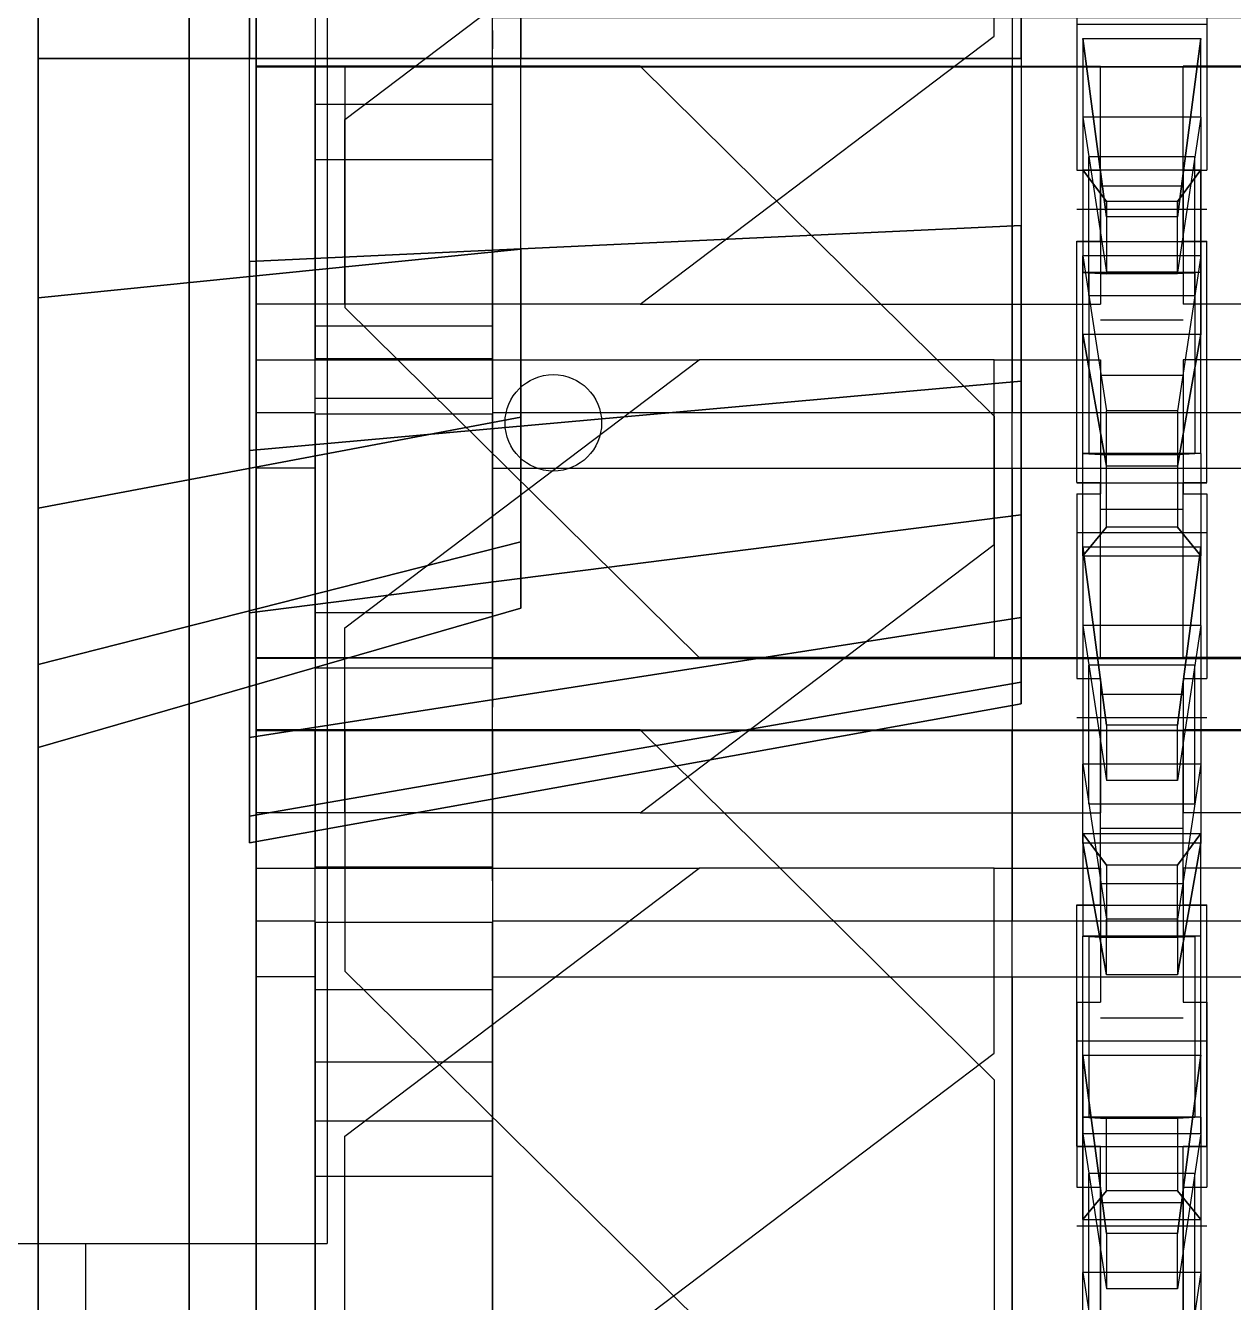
# Model space of a CAD drawing. Extents: x -54 to 215, y -235 to 116.
# Drawn here: x 161.3 to 171.31, y 1.34 to 11.93 of the extents above; entities that cross this region are included whole.
import ezdxf

# ---------------------------------------------------------------- set-up
doc = ezdxf.new("R2010")
doc.units = 0
doc.layers.get('0').update_dxf_attribs({"linetype": 'CONTINUOUS'})
doc.layers.add('A', color=7, linetype='CONTINUOUS')

# ---------------------------------------------------------------- blocks, each defined once
blk = doc.blocks.new('M-1-01')
at = {"color": 0}
blk.add_circle((3.74, -5.34, 11.5), 0.4, dxfattribs=at)
at = {"layer": 'A', "color": 0}
for p, q in [((1.867, 13.86, 11.5), (1.867, -12.14, 11.5)), ((-22.133, -12.14, 11.5), (1.867, -12.14, 11.5)), ((-0.133, -27.14, 11.5), (-0.133, -12.14, 11.5))]:
    blk.add_line(p, q, dxfattribs=at)
at = {"layer": 'A', "color": 0, "invisible_edges": 15}
for points in [[(-61.633, 13.86, 11.9), (-61.633, -12.14, 11.9), (1.867, -12.14, 11.9), (1.867, 13.86, 11.9)], [(1.867, 13.86, 11.5), (19.367, 13.86, 11.5), (19.367, -27.14, 11.5), (1.867, -27.14, 11.5)], [(-10.133, -12.64, 11.5), (-10.133, -12.14, 11.5), (-0.633, -12.14, 11.5), (-0.633, -12.64, 11.5)], [(-0.133, -12.14, 11.5), (-0.133, -26.64, 11.5), (-0.633, -26.64, 11.5), (-0.633, -12.14, 11.5)], [(-0.133, -27.14, 11.5), (-0.133, -12.14, 11.5), (1.867, -12.14, 11.5), (1.867, -27.14, 11.5)]]:
    blk.add_3dface(points, dxfattribs=at)
blk = doc.blocks.new('M-1-06')
at = {"color": 0}
for p, q in [((-7.98, 7.464), (-4.23, 7.464)), ((-7.48, 7.464, 1.4), (-7.98, 7.464, 1.4)), ((-7.98, 2.564, 1.4), (-7.98, 7.464, 1.4)), ((-7.98, 7.464, 1.4), (-7.98, 7.464)), ((-7.98, 2.564), (-7.98, 7.464)), ((-7.48, 7.464, 0.7), (-7.48, 2.564, 0.7)), ((-5.98, 7.464, 0.7), (-7.48, 7.464, 0.7)), ((-7.23, 4.564), (-4.23, 7.464)), ((-5.98, 2.564, 0.7), (-5.98, 7.464, 0.7)), ((-5.98, 7.464, 1.4), (5.02, 7.464, 1.4)), ((-1.73, 7.464), (-4.23, 7.464)), ((-1.73, 5.464), (-1.73, 7.464)), ((-1.73, 7.464), (-0.83, 7.464)), ((-1.58, 7.464, 1.4), (-1.58, 2.564, 1.4)), ((-0.83, 7.464), (-0.83, 6.014)), ((-0.83, 7.464, 0.2), (-0.13, 7.464, 0.2)), ((-0.13, 7.464), (-0.13, 6.014)), ((0.77, 7.464), (-0.13, 7.464)), ((-0.98, 6.614, 1.4), (-0.78, 6.364, 3.4)), ((-0.98, 6.614, 1.4), (0.02, 6.614, 1.4)), ((-0.98, 6.614, 1.4), (-0.98, 5.764, 1.4)), ((0.02, 6.614, 1.4), (-0.18, 6.364, 3.4)), ((0.02, 5.764, 1.4), (0.02, 6.614, 1.4)), ((-0.78, 6.364, 3.4), (-0.78, 5.764, 3.4)), ((-0.18, 6.364, 3.4), (-0.78, 6.364, 3.4)), ((-0.18, 5.764, 3.4), (-0.18, 6.364, 3.4)), ((-1.03, 6.014), (-1.03, 4.014)), ((-1.03, 6.014, 0.5), (0.07, 6.014, 0.5)), ((-1.03, 6.014), (-0.83, 6.014)), ((-0.83, 6.014, 0.2), (-0.13, 6.014, 0.2)), ((-0.13, 6.014), (0.07, 6.014)), ((0.07, 6.014), (0.07, 4.014)), ((-0.98, 5.764, 1.4), (-0.78, 5.764, 3.4)), ((0.02, 5.764, 1.4), (-0.98, 5.764, 1.4)), ((-0.98, 5.764, 1.4), (-0.98, 4.264, 1.4)), ((-0.929, 4.264, 1.913), (-0.929, 5.764, 1.913)), ((-0.031, 5.764, 1.913), (-0.929, 5.764, 1.913)), ((-0.18, 5.764, 3.4), (-0.78, 5.764, 3.4)), ((0.02, 5.764, 1.4), (-0.18, 5.764, 3.4)), ((-0.031, 4.264, 1.913), (-0.031, 5.764, 1.913)), ((0.02, 5.764, 1.4), (0.02, 4.264, 1.4)), ((-4.73, 2.564), (-1.73, 5.464)), ((-5.98, 5.314, 0.7), (-7.48, 5.314, 0.7)), ((-7.48, 5.314, 1.2), (-7.48, 4.714, 1.2)), ((-5.98, 5.314, 1.2), (-5.98, 4.714, 1.2)), ((-5.98, 4.714, 0.7), (-7.48, 4.714, 0.7)), ((-7.23, 2.564), (-7.23, 4.564)), ((-0.98, 3.414, 1.4), (-0.98, 4.264, 1.4)), ((0.02, 4.264, 1.4), (-0.98, 4.264, 1.4)), ((-0.98, 4.264, 1.4), (-0.78, 4.264, 3.4)), ((-0.929, 4.264, 1.913), (-0.031, 4.264, 1.913)), ((-0.18, 4.264, 3.4), (-0.78, 4.264, 3.4)), ((-0.78, 3.664, 3.4), (-0.78, 4.264, 3.4)), ((-0.18, 4.264, 3.4), (-0.18, 3.664, 3.4)), ((0.02, 4.264, 1.4), (-0.18, 4.264, 3.4)), ((0.02, 4.264, 1.4), (0.02, 3.414, 1.4)), ((-1.03, 4.014), (-0.83, 4.014)), ((-1.03, 4.014, 0.5), (0.07, 4.014, 0.5)), ((-0.83, 4.014), (-0.83, 2.564)), ((-0.83, 4.014, 0.2), (-0.13, 4.014, 0.2)), ((-0.13, 4.014), (-0.13, 2.564)), ((-0.13, 4.014), (0.07, 4.014)), ((-0.98, 3.414, 1.4), (-0.78, 3.664, 3.4)), ((-0.18, 3.664, 3.4), (-0.78, 3.664, 3.4)), ((0.02, 3.414, 1.4), (-0.18, 3.664, 3.4)), ((-0.98, 3.414, 1.4), (0.02, 3.414, 1.4)), ((-7.23, 2.564), (-7.98, 2.564)), ((-7.48, 2.564, 1.4), (-7.98, 2.564, 1.4)), ((-7.98, 2.564), (-7.98, 2.564, 1.4)), ((-7.48, 2.564, 0.7), (-5.98, 2.564, 0.7)), ((-4.73, 2.564), (-7.23, 2.564)), ((5.02, 2.564, 1.4), (-5.98, 2.564, 1.4)), ((-4.73, 2.564), (-0.83, 2.564)), ((-0.83, 2.564, 0.2), (-0.13, 2.564, 0.2)), ((3.77, 2.564), (-0.13, 2.564))]:
    blk.add_line(p, q, dxfattribs=at)
at = {"color": 0, "extrusion": (-1, 1.22406e-16, -1.83664e-16)}
for centre in [(-6.764, 0.7, 7.98), (-3.264, 0.7, 7.98)]:
    blk.add_circle(centre, 0.65, dxfattribs=at)
at = {"color": 0, "extrusion": (-1, -1.22406e-16, -1.83664e-16)}
blk.add_arc((-7.464, 0.7, 7.98), 0.3, 90, 270, dxfattribs=at)
at = {"color": 0, "extrusion": (-1, 1.22406e-16, -1.83664e-16)}
for centre, radius, start, end in [((-6.764, 0.7, 5.98), 0.65, 0, 180), ((-3.264, 0.7, 5.98), 0.65, 0, 180), ((-2.564, 0.7, 7.98), 0.3, 270, 90)]:
    blk.add_arc(centre, radius, start, end, dxfattribs=at)
at = {"color": 0}
for points, invisible_edges in [([(-1.03, 7.464), (-7.98, 7.464), (-7.98, 2.564), (-1.03, 2.564)], 15), ([(-7.98, 7.464, 0.7), (-7.98, 7.464), (-0.83, 7.464), (-0.83, 7.464, 0.7)], 15), ([(-7.98, 2.564), (-7.98, 2.564, 1.4), (-7.98, 7.464, 1.4), (-7.98, 7.464)], 13), ([(-7.98, 7.464, 0.7), (-7.98, 7.464, 1.4), (-7.48, 7.464, 1.4), (-7.48, 7.464, 0.7)], 15), ([(-7.48, 7.464, 1.4), (-7.48, 2.564, 1.4), (-7.98, 2.564, 1.4), (-7.98, 7.464, 1.4)], 15), ([(-0.83, 7.464, 0.7), (-0.83, 7.464), (-7.98, 7.464), (-7.98, 7.464, 0.7)], 15), ([(-7.48, 2.564, 0.7), (-5.98, 2.564, 0.7), (-5.98, 7.464, 0.7), (-7.48, 7.464, 0.7)], 15), ([(-7.23, 2.564, -0.6), (-4.73, 2.564, -0.6), (-4.23, 7.464, -0.6), (-7.23, 4.564, -0.6)], 15), ([(5.02, 7.464, 0.7), (5.02, 7.464, 1.4), (-5.98, 7.464, 1.4), (-5.98, 7.464, 0.7)], 15), ([(5.02, 7.464, 1.4), (5.02, 2.564, 1.4), (-5.98, 2.564, 1.4), (-5.98, 7.464, 1.4)], 15), ([(-1.73, 7.464, -0.6), (-4.23, 7.464, -0.6), (-4.73, 2.564, -0.6), (-1.73, 5.464, -0.6)], 15), ([(-0.83, 7.464), (-0.83, 6.014), (-1.03, 6.014), (-1.03, 7.464)], 15), ([(-0.83, 7.464, 0.7), (-0.83, 7.464, 0.2), (-0.13, 7.464, 0.2), (-0.13, 7.464, 0.7)], 15), ([(-0.83, 7.464, 0.2), (-0.83, 6.014, 0.2), (-0.13, 6.014, 0.2), (-0.13, 7.464, 0.2)], 15), ([(-0.13, 7.464), (-0.13, 6.014), (0.07, 6.014), (0.07, 7.464)], 15), ([(7.02, 7.464, 0.7), (7.02, 7.464), (-0.13, 7.464), (-0.13, 7.464, 0.7)], 15), ([(-0.13, 7.464, 0.7), (-0.13, 7.464), (7.02, 7.464), (7.02, 7.464, 0.7)], 15), ([(0.07, 7.464), (7.02, 7.464), (7.02, 2.564), (0.07, 2.564)], 15), ([(0.02, 6.614, 1.4), (-0.18, 6.364, 3.4), (-0.78, 6.364, 3.4), (-0.98, 6.614, 1.4)], 15), ([(-0.78, 6.364, 3.4), (-0.98, 6.614, 1.4), (-0.98, 5.764, 1.4), (-0.78, 5.764, 3.4)], 14), ([(-0.18, 6.364, 3.4), (0.02, 6.614, 1.4), (0.02, 5.764, 1.4), (-0.18, 5.764, 3.4)], 14), ([(-0.18, 5.764, 3.4), (-0.78, 5.764, 3.4), (-0.78, 6.364, 3.4), (-0.18, 6.364, 3.4)], 15), ([(0.07, 6.014, 0.5), (0.07, 4.014, 0.5), (-1.03, 4.014, 0.5), (-1.03, 6.014, 0.5)], 15), ([(-1.03, 6.014, 0.5), (-1.03, 6.014), (-0.83, 6.014), (-0.83, 6.014, 0.5)], 15), ([(-0.83, 6.014, 0.2), (-0.13, 6.014, 0.2), (-0.13, 6.014, 0.5), (-0.83, 6.014, 0.5)], 15), ([(0.07, 6.014, 0.5), (0.07, 6.014), (-0.13, 6.014), (-0.13, 6.014, 0.5)], 15), ([(-0.78, 5.764, 3.4), (-0.98, 5.764, 1.4), (0.02, 5.764, 1.4), (-0.18, 5.764, 3.4)], 15), ([(-0.929, 5.764, 1.913), (-0.929, 4.264, 1.913), (-0.98, 4.264, 1.4), (-0.98, 5.764, 1.4)], 15), ([(-0.929, 5.764, 1.913), (-0.031, 5.764, 1.913), (-0.031, 4.264, 1.913), (-0.929, 4.264, 1.913)], 15), ([(-0.031, 5.764, 1.913), (-0.031, 4.264, 1.913), (0.02, 4.264, 1.4), (0.02, 5.764, 1.4)], 15), ([(-5.98, 5.314, 1.2), (-5.98, 4.714, 1.2), (-7.48, 4.714, 1.2), (-7.48, 5.314, 1.2)], 15), ([(-0.78, 3.664, 3.4), (-0.98, 3.414, 1.4), (-0.98, 4.264, 1.4), (-0.78, 4.264, 3.4)], 14), ([(-0.78, 4.264, 3.4), (-0.98, 4.264, 1.4), (0.02, 4.264, 1.4), (-0.18, 4.264, 3.4)], 15), ([(-0.18, 4.264, 3.4), (-0.78, 4.264, 3.4), (-0.78, 3.664, 3.4), (-0.18, 3.664, 3.4)], 15), ([(-0.18, 3.664, 3.4), (0.02, 3.414, 1.4), (0.02, 4.264, 1.4), (-0.18, 4.264, 3.4)], 14), ([(-1.03, 4.014, 0.5), (-1.03, 4.014), (-0.83, 4.014), (-0.83, 4.014, 0.5)], 15), ([(-0.83, 2.564), (-0.83, 4.014), (-1.03, 4.014), (-1.03, 2.564)], 15), ([(-0.83, 4.014, 0.2), (-0.13, 4.014, 0.2), (-0.13, 4.014, 0.5), (-0.83, 4.014, 0.5)], 15), ([(-0.83, 2.564, 0.2), (-0.83, 4.014, 0.2), (-0.13, 4.014, 0.2), (-0.13, 2.564, 0.2)], 15), ([(0.07, 4.014, 0.5), (0.07, 4.014), (-0.13, 4.014), (-0.13, 4.014, 0.5)], 15), ([(-0.13, 2.564), (-0.13, 4.014), (0.07, 4.014), (0.07, 2.564)], 15), ([(0.02, 3.414, 1.4), (-0.18, 3.664, 3.4), (-0.78, 3.664, 3.4), (-0.98, 3.414, 1.4)], 15), ([(-7.98, 2.564, 0.7), (-7.98, 2.564), (-0.83, 2.564), (-0.83, 2.564, 0.7)], 15), ([(-7.98, 2.564, 0.7), (-7.98, 2.564, 1.4), (-7.48, 2.564, 1.4), (-7.48, 2.564, 0.7)], 15), ([(-0.83, 2.564, 0.7), (-0.83, 2.564), (-7.98, 2.564), (-7.98, 2.564, 0.7)], 15), ([(5.02, 2.564, 0.7), (5.02, 2.564, 1.4), (-5.98, 2.564, 1.4), (-5.98, 2.564, 0.7)], 15), ([(-0.83, 2.564, 0.7), (-0.83, 2.564, 0.2), (-0.13, 2.564, 0.2), (-0.13, 2.564, 0.7)], 15), ([(-0.13, 2.564, 0.7), (-0.13, 2.564), (7.02, 2.564), (7.02, 2.564, 0.7)], 15)]:
    blk.add_3dface(points, dxfattribs=dict(at, invisible_edges=invisible_edges))
mesh = blk.add_polymesh((2, 7), dxfattribs=at)
for k, corner in enumerate([(-7.98, 7.464), (-7.98, 7.464), (-7.98, 7.464), (-7.98, 7.464), (-7.98, 7.464), (-7.98, 7.464), (-7.98, 7.464), (-7.98, 7.464), (-7.98, 7.614), (-7.98, 7.724), (-7.98, 7.764), (-7.98, 7.724), (-7.98, 7.614), (-7.98, 7.464)]):
    mesh.set_mesh_vertex(divmod(k, 7), corner)
mesh = blk.add_polymesh((2, 7), dxfattribs=at)
for k, corner in enumerate([(-7.98, 2.564), (-7.98, 2.564), (-7.98, 2.564), (-7.98, 2.564), (-7.98, 2.564), (-7.98, 2.564), (-7.98, 2.564), (-7.98, 2.564), (-7.98, 2.414), (-7.98, 2.305), (-7.98, 2.264), (-7.98, 2.305), (-7.98, 2.414), (-7.98, 2.564)]):
    mesh.set_mesh_vertex(divmod(k, 7), corner)
blk = doc.blocks.new('M-1-061')
at = {"color": 0, "extrusion": (3.16096e-16, -0.258819, -0.965926)}
blk.add_blockref('M-1-06', (59.66, -200.349, -53.662), dxfattribs=at)
at = {"color": 0, "extrusion": (3.76171e-17, -0.642788, 0.766044)}
for p in [(59.66, 134.706, -143.605), (59.66, 129.206, -143.605), (59.66, 123.706, -143.605)]:
    blk.add_blockref('M-1-06', p, dxfattribs=at)
at = {"color": 0, "extrusion": (3.21571e-16, -0.006109, -0.999981), "rotation": 180}
for p in [(-59.66, 201.983, -3.233), (-59.66, 196.483, -3.233)]:
    blk.add_blockref('M-1-06', p, dxfattribs=at)
blk = doc.blocks.new('041')
at = {"layer": 'A', "color": 0, "extrusion": (1, -1.83664e-16, -4.28585e-16)}
for p, q in [((-23.995, 0, -10.95), (-23.995, 0.179, -10.949)), ((-23.995, -3.315, -7.47), (-23.995, -2.769, -7.452)), ((-23.995, -3.085, 10.506), (-23.995, -3.256, 10.455)), ((-23.995, -3.362, 8.776), (-23.995, -3.211, 8.133)), ((-23.995, -3.262, 7.772), (-23.995, -3.475, 7.397)), ((-23.995, -3.737, -7.555), (-23.995, -3.315, -7.47)), ((-23.995, -3.326, 10.362), (-23.995, -3.372, 8.88)), ((-23.995, -3.475, 7.397), (-23.995, -3.819, 6.973)), ((-23.995, -4.431, -8.288), (-23.995, -4.044, -7.752)), ((-23.995, -5.653, -9.3), (-23.995, -4.503, -8.363)), ((-23.995, -5.92, -9.212), (-23.995, -5.769, -9.307)), ((-23.995, -6.827, -4.492), (-23.995, -6.358, -4.773)), ((-23.995, -7.229, -4.335), (-23.995, -6.827, -4.492)), ((-23.995, -6.946, 4.775), (-23.995, -6.922, 4.344)), ((-23.995, -6.922, 4.344), (-23.995, -6.982, 3.801)), ((-23.995, -7.573, 5.566), (-23.995, -7.098, 5.106)), ((-23.995, -8.208, -4.576), (-23.995, -7.593, -4.335)), ((-23.995, -8.4, 6.919), (-23.995, -7.638, 5.647)), ((-23.995, -8.172, -0.088), (-23.995, -7.929, -0.577)), ((-23.995, -8.425, 0.261), (-23.995, -8.172, -0.088)), ((-23.995, -8.275, 7.171), (-23.995, -8.391, 7.035)), ((-23.995, -9.783, -4.767), (-23.995, -8.31, -4.601)), ((-23.995, -9.379, 0.588), (-23.995, -8.732, 0.458)), ((-23.995, -10.808, 1.279), (-23.995, -9.478, 0.622)), ((-23.995, -9.96, -4.549), (-23.995, -9.885, -4.711))]:
    blk.add_line(p, q, dxfattribs=at)
for centre, radius, start, end in [((0.177, -10.849, -23.995), 0.1, 270.935, 341.869), ((-3.697, 8.019, -23.995), 0.5, 330.4607, 13.2107), ((-3.226, 10.359, -23.995), 0.1, 107.2987, 178.2326), ((-2.972, 8.868, -23.995), 0.4, 178.2326, 193.2107), ((-3.639, -8.045, -23.995), 0.5, 101.3698, 144.1198), ((-4.755, -8.053, -23.995), 0.4, 309.1417, 324.1198), ((-5.716, -9.222, -23.995), 0.1, 238.2078, 309.1417), ((-7.446, 4.747, -23.995), 0.5, 3.1879, 45.938), ((-7.411, -4.801, -23.995), 0.5, 68.6425, 111.3925), ((-7.294, 5.853, -23.995), 0.4, 210.9599, 225.938), ((-8.354, -4.204, -23.995), 0.4, 276.4145, 291.3925), ((-8.315, 6.97, -23.995), 0.1, 140.0259, 210.9599), ((-8.83, -0.032, -23.995), 0.5, 35.9152, 78.6653), ((-9.301, 0.98, -23.995), 0.4, 243.6872, 258.6653), ((-9.795, -4.668, -23.995), 0.1, 205.4805, 276.4145)]:
    blk.add_arc(centre, radius, start, end, dxfattribs=at)
at = {"color": 0}
mesh = blk.add_polymesh((2, 24), dxfattribs=dict(at, n_close=True))
for k, corner in enumerate([(-15.85, 0), (-15.85, 1.385), (-15.85, 2.675), (-15.85, 3.783), (-15.85, 4.633), (-15.85, 5.168), (-15.85, 5.35), (-15.85, 5.168), (-15.85, 4.633), (-15.85, 3.783), (-15.85, 2.675), (-15.85, 1.385), (-15.85, 0), (-15.85, -1.385), (-15.85, -2.675), (-15.85, -3.783), (-15.85, -4.633), (-15.85, -5.168), (-15.85, -5.35), (-15.85, -5.168), (-15.85, -4.633), (-15.85, -3.783), (-15.85, -2.675), (-15.85, -1.385), (-22.245, 0), (-22.245, 1.682), (-22.245, 3.25), (-22.245, 4.596), (-22.245, 5.629), (-22.245, 6.279), (-22.245, 6.5), (-22.245, 6.279), (-22.245, 5.629), (-22.245, 4.596), (-22.245, 3.25), (-22.245, 1.682), (-22.245, 0), (-22.245, -1.682), (-22.245, -3.25), (-22.245, -4.596), (-22.245, -5.629), (-22.245, -6.279), (-22.245, -6.5), (-22.245, -6.279), (-22.245, -5.629), (-22.245, -4.596), (-22.245, -3.25), (-22.245, -1.682)]):
    mesh.set_mesh_vertex(divmod(k, 24), corner)
mesh = blk.add_polymesh((2, 18), dxfattribs=dict(at, n_close=True))
for k, corner in enumerate([(-23.995, 0), (-23.995, 1.984), (-23.995, 3.728), (-23.995, 5.023), (-23.995, 5.712), (-23.995, 5.712), (-23.995, 5.023), (-23.995, 3.728), (-23.995, 1.984), (-23.995, 0), (-23.995, -1.984), (-23.995, -3.728), (-23.995, -5.023), (-23.995, -5.712), (-23.995, -5.712), (-23.995, -5.023), (-23.995, -3.728), (-23.995, -1.984), (-19.995, 0), (-19.995, 1.582), (-19.995, 2.973), (-19.995, 4.005), (-19.995, 4.555), (-19.995, 4.555), (-19.995, 4.005), (-19.995, 2.973), (-19.995, 1.582), (-19.995, 0), (-19.995, -1.582), (-19.995, -2.973), (-19.995, -4.005), (-19.995, -4.555), (-19.995, -4.555), (-19.995, -4.005), (-19.995, -2.973), (-19.995, -1.582)]):
    mesh.set_mesh_vertex(divmod(k, 18), corner)
at = {"layer": 'A', "color": 0}
mesh = blk.add_polymesh((9, 7), dxfattribs=at)
for k, corner in enumerate([(-23.995, 0), (-23.995, 0.285), (-23.995, 0.571), (-23.995, 0.855), (-23.995, 1.138), (-23.995, 1.42), (-23.995, 1.7), (-23.995, 0), (-23.995, 0.252), (-23.995, 0.47), (-23.995, 0.67), (-23.995, 0.869), (-23.995, 1.083), (-23.995, 1.33), (-23.995, 0), (-23.995, 0.213), (-23.995, 0.373), (-23.995, 0.505), (-23.995, 0.636), (-23.995, 0.792), (-23.995, 0.996), (-23.995, 0), (-23.995, 0.177), (-23.995, 0.303), (-23.995, 0.403), (-23.995, 0.502), (-23.995, 0.623), (-23.995, 0.789), (-23.995, 0), (-23.995, 0.152), (-23.995, 0.278), (-23.995, 0.392), (-23.995, 0.506), (-23.995, 0.628), (-23.995, 0.765), (-23.995, 0), (-23.995, 0.122), (-23.995, 0.241), (-23.995, 0.358), (-23.995, 0.474), (-23.995, 0.588), (-23.995, 0.692), (-23.995, 0), (-23.995, 0.091), (-23.995, 0.189), (-23.995, 0.29), (-23.995, 0.39), (-23.995, 0.481), (-23.995, 0.552), (-23.995, 0), (-23.995, 0.066), (-23.995, 0.141), (-23.995, 0.221), (-23.995, 0.3), (-23.995, 0.369), (-23.995, 0.412), (-23.995, 0), (-23.995, 0.05), (-23.995, 0.101), (-23.995, 0.151), (-23.995, 0.201), (-23.995, 0.245), (-23.995, 0.272)]):
    mesh.set_mesh_vertex(divmod(k, 7), corner)
mesh = blk.add_polymesh((9, 7), dxfattribs=at)
for k, corner in enumerate([(-22.745, 0), (-22.745, 0.285), (-22.745, 0.571), (-22.745, 0.855), (-22.745, 1.138), (-22.745, 1.42), (-22.745, 1.7), (-22.745, 0), (-22.745, 0.252), (-22.745, 0.47), (-22.745, 0.67), (-22.745, 0.869), (-22.745, 1.083), (-22.745, 1.33), (-22.745, 0), (-22.745, 0.213), (-22.745, 0.373), (-22.745, 0.505), (-22.745, 0.636), (-22.745, 0.792), (-22.745, 0.996), (-22.745, 0), (-22.745, 0.177), (-22.745, 0.303), (-22.745, 0.403), (-22.745, 0.502), (-22.745, 0.623), (-22.745, 0.789), (-22.745, 0), (-22.745, 0.152), (-22.745, 0.278), (-22.745, 0.392), (-22.745, 0.506), (-22.745, 0.628), (-22.745, 0.765), (-22.745, 0), (-22.745, 0.122), (-22.745, 0.241), (-22.745, 0.358), (-22.745, 0.474), (-22.745, 0.588), (-22.745, 0.692), (-22.745, 0), (-22.745, 0.091), (-22.745, 0.189), (-22.745, 0.29), (-22.745, 0.39), (-22.745, 0.481), (-22.745, 0.552), (-22.745, 0), (-22.745, 0.066), (-22.745, 0.141), (-22.745, 0.221), (-22.745, 0.3), (-22.745, 0.369), (-22.745, 0.412), (-22.745, 0), (-22.745, 0.05), (-22.745, 0.101), (-22.745, 0.151), (-22.745, 0.201), (-22.745, 0.245), (-22.745, 0.272)]):
    mesh.set_mesh_vertex(divmod(k, 7), corner)
mesh = blk.add_polymesh((9, 7), dxfattribs=at)
for k, corner in enumerate([(-23.995, 0), (-23.995, -0.285), (-23.995, -0.571), (-23.995, -0.855), (-23.995, -1.138), (-23.995, -1.42), (-23.995, -1.7), (-23.995, 0), (-23.995, -0.252), (-23.995, -0.47), (-23.995, -0.67), (-23.995, -0.869), (-23.995, -1.083), (-23.995, -1.33), (-23.995, 0), (-23.995, -0.213), (-23.995, -0.373), (-23.995, -0.505), (-23.995, -0.636), (-23.995, -0.792), (-23.995, -0.996), (-23.995, 0), (-23.995, -0.177), (-23.995, -0.303), (-23.995, -0.403), (-23.995, -0.502), (-23.995, -0.623), (-23.995, -0.789), (-23.995, 0), (-23.995, -0.152), (-23.995, -0.278), (-23.995, -0.392), (-23.995, -0.506), (-23.995, -0.628), (-23.995, -0.765), (-23.995, 0), (-23.995, -0.122), (-23.995, -0.241), (-23.995, -0.358), (-23.995, -0.474), (-23.995, -0.588), (-23.995, -0.692), (-23.995, 0), (-23.995, -0.091), (-23.995, -0.189), (-23.995, -0.29), (-23.995, -0.39), (-23.995, -0.481), (-23.995, -0.552), (-23.995, 0), (-23.995, -0.066), (-23.995, -0.141), (-23.995, -0.221), (-23.995, -0.3), (-23.995, -0.369), (-23.995, -0.412), (-23.995, 0), (-23.995, -0.05), (-23.995, -0.101), (-23.995, -0.151), (-23.995, -0.201), (-23.995, -0.245), (-23.995, -0.272)]):
    mesh.set_mesh_vertex(divmod(k, 7), corner)
mesh = blk.add_polymesh((9, 7), dxfattribs=at)
for k, corner in enumerate([(-22.745, 0), (-22.745, -0.285), (-22.745, -0.571), (-22.745, -0.855), (-22.745, -1.138), (-22.745, -1.42), (-22.745, -1.7), (-22.745, 0), (-22.745, -0.252), (-22.745, -0.47), (-22.745, -0.67), (-22.745, -0.869), (-22.745, -1.083), (-22.745, -1.33), (-22.745, 0), (-22.745, -0.213), (-22.745, -0.373), (-22.745, -0.505), (-22.745, -0.636), (-22.745, -0.792), (-22.745, -0.996), (-22.745, 0), (-22.745, -0.177), (-22.745, -0.303), (-22.745, -0.403), (-22.745, -0.502), (-22.745, -0.623), (-22.745, -0.789), (-22.745, 0), (-22.745, -0.152), (-22.745, -0.278), (-22.745, -0.392), (-22.745, -0.506), (-22.745, -0.628), (-22.745, -0.765), (-22.745, 0), (-22.745, -0.122), (-22.745, -0.241), (-22.745, -0.358), (-22.745, -0.474), (-22.745, -0.588), (-22.745, -0.692), (-22.745, 0), (-22.745, -0.091), (-22.745, -0.189), (-22.745, -0.29), (-22.745, -0.39), (-22.745, -0.481), (-22.745, -0.552), (-22.745, 0), (-22.745, -0.066), (-22.745, -0.141), (-22.745, -0.221), (-22.745, -0.3), (-22.745, -0.369), (-22.745, -0.412), (-22.745, 0), (-22.745, -0.05), (-22.745, -0.101), (-22.745, -0.151), (-22.745, -0.201), (-22.745, -0.245), (-22.745, -0.272)]):
    mesh.set_mesh_vertex(divmod(k, 7), corner)
mesh = blk.add_polymesh((9, 7), dxfattribs=at)
for k, corner in enumerate([(-23.995, -2.24), (-23.995, -1.964), (-23.995, -1.687), (-23.995, -1.406), (-23.995, -1.125), (-23.995, -0.841), (-23.995, -0.557), (-23.995, -2.345), (-23.995, -2.099), (-23.995, -1.88), (-23.995, -1.672), (-23.995, -1.463), (-23.995, -1.239), (-23.995, -0.984), (-23.995, -2.451), (-23.995, -2.241), (-23.995, -2.073), (-23.995, -1.926), (-23.995, -1.777), (-23.995, -1.605), (-23.995, -1.389), (-23.995, -2.557), (-23.995, -2.381), (-23.995, -2.246), (-23.995, -2.13), (-23.995, -2.013), (-23.995, -1.874), (-23.995, -1.696), (-23.995, -2.662), (-23.995, -2.513), (-23.995, -2.38), (-23.995, -2.256), (-23.995, -2.13), (-23.995, -1.995), (-23.995, -1.846), (-23.995, -2.768), (-23.995, -2.647), (-23.995, -2.526), (-23.995, -2.403), (-23.995, -2.279), (-23.995, -2.156), (-23.995, -2.04), (-23.995, -2.874), (-23.995, -2.784), (-23.995, -2.685), (-23.995, -2.581), (-23.995, -2.477), (-23.995, -2.377), (-23.995, -2.295), (-23.995, -2.979), (-23.995, -2.915), (-23.995, -2.84), (-23.995, -2.76), (-23.995, -2.679), (-23.995, -2.604), (-23.995, -2.549), (-23.995, -3.085), (-23.995, -3.036), (-23.995, -2.988), (-23.995, -2.94), (-23.995, -2.89), (-23.995, -2.842), (-23.995, -2.804)]):
    mesh.set_mesh_vertex(divmod(k, 7), corner)
mesh = blk.add_polymesh((9, 7), dxfattribs=at)
for k, corner in enumerate([(-22.745, -2.24), (-22.745, -1.964), (-22.745, -1.687), (-22.745, -1.406), (-22.745, -1.125), (-22.745, -0.841), (-22.745, -0.557), (-22.745, -2.345), (-22.745, -2.099), (-22.745, -1.88), (-22.745, -1.672), (-22.745, -1.463), (-22.745, -1.239), (-22.745, -0.984), (-22.745, -2.451), (-22.745, -2.241), (-22.745, -2.073), (-22.745, -1.926), (-22.745, -1.777), (-22.745, -1.605), (-22.745, -1.389), (-22.745, -2.557), (-22.745, -2.381), (-22.745, -2.246), (-22.745, -2.13), (-22.745, -2.013), (-22.745, -1.874), (-22.745, -1.696), (-22.745, -2.662), (-22.745, -2.513), (-22.745, -2.38), (-22.745, -2.256), (-22.745, -2.13), (-22.745, -1.995), (-22.745, -1.846), (-22.745, -2.768), (-22.745, -2.647), (-22.745, -2.526), (-22.745, -2.403), (-22.745, -2.279), (-22.745, -2.156), (-22.745, -2.04), (-22.745, -2.874), (-22.745, -2.784), (-22.745, -2.685), (-22.745, -2.581), (-22.745, -2.477), (-22.745, -2.377), (-22.745, -2.295), (-22.745, -2.979), (-22.745, -2.915), (-22.745, -2.84), (-22.745, -2.76), (-22.745, -2.679), (-22.745, -2.604), (-22.745, -2.549), (-22.745, -3.085), (-22.745, -3.036), (-22.745, -2.988), (-22.745, -2.94), (-22.745, -2.89), (-22.745, -2.842), (-22.745, -2.804)]):
    mesh.set_mesh_vertex(divmod(k, 7), corner)
mesh = blk.add_polymesh((9, 7), dxfattribs=at)
for k, corner in enumerate([(-23.995, -2.24), (-23.995, -2.512), (-23.995, -2.781), (-23.995, -3.047), (-23.995, -3.309), (-23.995, -3.566), (-23.995, -3.819), (-23.995, -2.345), (-23.995, -2.584), (-23.995, -2.782), (-23.995, -2.959), (-23.995, -3.131), (-23.995, -3.318), (-23.995, -3.536), (-23.995, -2.451), (-23.995, -2.65), (-23.995, -2.788), (-23.995, -2.895), (-23.995, -2.997), (-23.995, -3.124), (-23.995, -3.301), (-23.995, -2.557), (-23.995, -2.721), (-23.995, -2.827), (-23.995, -2.903), (-23.995, -2.976), (-23.995, -3.07), (-23.995, -3.21), (-23.995, -2.662), (-23.995, -2.804), (-23.995, -2.914), (-23.995, -3.009), (-23.995, -3.101), (-23.995, -3.199), (-23.995, -3.313), (-23.995, -2.768), (-23.995, -2.882), (-23.995, -2.989), (-23.995, -3.09), (-23.995, -3.19), (-23.995, -3.283), (-23.995, -3.368), (-23.995, -2.874), (-23.995, -2.959), (-23.995, -3.048), (-23.995, -3.137), (-23.995, -3.225), (-23.995, -3.301), (-23.995, -3.354), (-23.995, -2.979), (-23.995, -3.042), (-23.995, -3.111), (-23.995, -3.184), (-23.995, -3.255), (-23.995, -3.311), (-23.995, -3.34), (-23.995, -3.085), (-23.995, -3.133), (-23.995, -3.181), (-23.995, -3.23), (-23.995, -3.277), (-23.995, -3.312), (-23.995, -3.326)]):
    mesh.set_mesh_vertex(divmod(k, 7), corner)
mesh = blk.add_polymesh((9, 7), dxfattribs=at)
for k, corner in enumerate([(-22.745, -2.24), (-22.745, -2.512), (-22.745, -2.781), (-22.745, -3.047), (-22.745, -3.309), (-22.745, -3.566), (-22.745, -3.819), (-22.745, -2.345), (-22.745, -2.584), (-22.745, -2.782), (-22.745, -2.959), (-22.745, -3.131), (-22.745, -3.318), (-22.745, -3.536), (-22.745, -2.451), (-22.745, -2.65), (-22.745, -2.788), (-22.745, -2.895), (-22.745, -2.997), (-22.745, -3.124), (-22.745, -3.301), (-22.745, -2.557), (-22.745, -2.721), (-22.745, -2.827), (-22.745, -2.903), (-22.745, -2.976), (-22.745, -3.07), (-22.745, -3.21), (-22.745, -2.662), (-22.745, -2.804), (-22.745, -2.914), (-22.745, -3.009), (-22.745, -3.101), (-22.745, -3.199), (-22.745, -3.313), (-22.745, -2.768), (-22.745, -2.882), (-22.745, -2.989), (-22.745, -3.09), (-22.745, -3.19), (-22.745, -3.283), (-22.745, -3.368), (-22.745, -2.874), (-22.745, -2.959), (-22.745, -3.048), (-22.745, -3.137), (-22.745, -3.225), (-22.745, -3.301), (-22.745, -3.354), (-22.745, -2.979), (-22.745, -3.042), (-22.745, -3.111), (-22.745, -3.184), (-22.745, -3.255), (-22.745, -3.311), (-22.745, -3.34), (-22.745, -3.085), (-22.745, -3.133), (-22.745, -3.181), (-22.745, -3.23), (-22.745, -3.277), (-22.745, -3.312), (-22.745, -3.326)]):
    mesh.set_mesh_vertex(divmod(k, 7), corner)
mesh = blk.add_polymesh((9, 7), dxfattribs=at)
for k, corner in enumerate([(-23.995, -4.298), (-23.995, -4.055), (-23.995, -3.807), (-23.995, -3.554), (-23.995, -3.296), (-23.995, -3.034), (-23.995, -2.769), (-23.995, -4.501), (-23.995, -4.281), (-23.995, -4.077), (-23.995, -3.879), (-23.995, -3.677), (-23.995, -3.46), (-23.995, -3.218), (-23.995, -4.704), (-23.995, -4.513), (-23.995, -4.351), (-23.995, -4.201), (-23.995, -4.046), (-23.995, -3.871), (-23.995, -3.661), (-23.995, -4.906), (-23.995, -4.747), (-23.995, -4.613), (-23.995, -4.491), (-23.995, -4.365), (-23.995, -4.22), (-23.995, -4.043), (-23.995, -5.109), (-23.995, -4.973), (-23.995, -4.846), (-23.995, -4.721), (-23.995, -4.593), (-23.995, -4.455), (-23.995, -4.307), (-23.995, -5.312), (-23.995, -5.203), (-23.995, -5.088), (-23.995, -4.969), (-23.995, -4.848), (-23.995, -4.724), (-23.995, -4.606), (-23.995, -5.515), (-23.995, -5.434), (-23.995, -5.341), (-23.995, -5.243), (-23.995, -5.143), (-23.995, -5.042), (-23.995, -4.955), (-23.995, -5.717), (-23.995, -5.659), (-23.995, -5.591), (-23.995, -5.517), (-23.995, -5.442), (-23.995, -5.366), (-23.995, -5.304), (-23.995, -5.92), (-23.995, -5.877), (-23.995, -5.835), (-23.995, -5.792), (-23.995, -5.748), (-23.995, -5.698), (-23.995, -5.653)]):
    mesh.set_mesh_vertex(divmod(k, 7), corner)
mesh = blk.add_polymesh((9, 7), dxfattribs=at)
for k, corner in enumerate([(-22.745, -4.298), (-22.745, -4.055), (-22.745, -3.807), (-22.745, -3.554), (-22.745, -3.296), (-22.745, -3.034), (-22.745, -2.769), (-22.745, -4.501), (-22.745, -4.281), (-22.745, -4.077), (-22.745, -3.879), (-22.745, -3.677), (-22.745, -3.46), (-22.745, -3.218), (-22.745, -4.704), (-22.745, -4.513), (-22.745, -4.351), (-22.745, -4.201), (-22.745, -4.046), (-22.745, -3.871), (-22.745, -3.661), (-22.745, -4.906), (-22.745, -4.747), (-22.745, -4.613), (-22.745, -4.491), (-22.745, -4.365), (-22.745, -4.22), (-22.745, -4.043), (-22.745, -5.109), (-22.745, -4.973), (-22.745, -4.846), (-22.745, -4.721), (-22.745, -4.593), (-22.745, -4.455), (-22.745, -4.307), (-22.745, -5.312), (-22.745, -5.203), (-22.745, -5.088), (-22.745, -4.969), (-22.745, -4.848), (-22.745, -4.724), (-22.745, -4.606), (-22.745, -5.515), (-22.745, -5.434), (-22.745, -5.341), (-22.745, -5.243), (-22.745, -5.143), (-22.745, -5.042), (-22.745, -4.955), (-22.745, -5.717), (-22.745, -5.659), (-22.745, -5.591), (-22.745, -5.517), (-22.745, -5.442), (-22.745, -5.366), (-22.745, -5.304), (-22.745, -5.92), (-22.745, -5.877), (-22.745, -5.835), (-22.745, -5.792), (-22.745, -5.748), (-22.745, -5.698), (-22.745, -5.653)]):
    mesh.set_mesh_vertex(divmod(k, 7), corner)
mesh = blk.add_polymesh((9, 7), dxfattribs=at)
for k, corner in enumerate([(-23.995, -4.298), (-23.995, -4.535), (-23.995, -4.767), (-23.995, -4.992), (-23.995, -5.211), (-23.995, -5.424), (-23.995, -5.629), (-23.995, -4.501), (-23.995, -4.706), (-23.995, -4.868), (-23.995, -5.007), (-23.995, -5.14), (-23.995, -5.283), (-23.995, -5.455), (-23.995, -4.704), (-23.995, -4.872), (-23.995, -4.978), (-23.995, -5.05), (-23.995, -5.116), (-23.995, -5.203), (-23.995, -5.338), (-23.995, -4.906), (-23.995, -5.045), (-23.995, -5.123), (-23.995, -5.168), (-23.995, -5.209), (-23.995, -5.268), (-23.995, -5.371), (-23.995, -5.109), (-23.995, -5.228), (-23.995, -5.314), (-23.995, -5.381), (-23.995, -5.444), (-23.995, -5.511), (-23.995, -5.593), (-23.995, -5.312), (-23.995, -5.409), (-23.995, -5.494), (-23.995, -5.572), (-23.995, -5.646), (-23.995, -5.713), (-23.995, -5.771), (-23.995, -5.515), (-23.995, -5.587), (-23.995, -5.659), (-23.995, -5.73), (-23.995, -5.799), (-23.995, -5.852), (-23.995, -5.884), (-23.995, -5.717), (-23.995, -5.771), (-23.995, -5.829), (-23.995, -5.888), (-23.995, -5.946), (-23.995, -5.986), (-23.995, -5.998), (-23.995, -5.92), (-23.995, -5.962), (-23.995, -6.004), (-23.995, -6.047), (-23.995, -6.087), (-23.995, -6.111), (-23.995, -6.111)]):
    mesh.set_mesh_vertex(divmod(k, 7), corner)
mesh = blk.add_polymesh((9, 7), dxfattribs=at)
for k, corner in enumerate([(-22.745, -4.298), (-22.745, -4.535), (-22.745, -4.767), (-22.745, -4.992), (-22.745, -5.211), (-22.745, -5.424), (-22.745, -5.629), (-22.745, -4.501), (-22.745, -4.706), (-22.745, -4.868), (-22.745, -5.007), (-22.745, -5.14), (-22.745, -5.283), (-22.745, -5.455), (-22.745, -4.704), (-22.745, -4.872), (-22.745, -4.978), (-22.745, -5.05), (-22.745, -5.116), (-22.745, -5.203), (-22.745, -5.338), (-22.745, -4.906), (-22.745, -5.045), (-22.745, -5.123), (-22.745, -5.168), (-22.745, -5.209), (-22.745, -5.268), (-22.745, -5.371), (-22.745, -5.109), (-22.745, -5.228), (-22.745, -5.314), (-22.745, -5.381), (-22.745, -5.444), (-22.745, -5.511), (-22.745, -5.593), (-22.745, -5.312), (-22.745, -5.409), (-22.745, -5.494), (-22.745, -5.572), (-22.745, -5.646), (-22.745, -5.713), (-22.745, -5.771), (-22.745, -5.515), (-22.745, -5.587), (-22.745, -5.659), (-22.745, -5.73), (-22.745, -5.799), (-22.745, -5.852), (-22.745, -5.884), (-22.745, -5.717), (-22.745, -5.771), (-22.745, -5.829), (-22.745, -5.888), (-22.745, -5.946), (-22.745, -5.986), (-22.745, -5.998), (-22.745, -5.92), (-22.745, -5.962), (-22.745, -6.004), (-22.745, -6.047), (-22.745, -6.087), (-22.745, -6.111), (-22.745, -6.111)]):
    mesh.set_mesh_vertex(divmod(k, 7), corner)
mesh = blk.add_polymesh((9, 7), dxfattribs=at)
for k, corner in enumerate([(-23.995, -6.008), (-23.995, -5.817), (-23.995, -5.619), (-23.995, -5.413), (-23.995, -5.201), (-23.995, -4.982), (-23.995, -4.756), (-23.995, -6.292), (-23.995, -6.116), (-23.995, -5.944), (-23.995, -5.772), (-23.995, -5.593), (-23.995, -5.402), (-23.995, -5.192), (-23.995, -6.575), (-23.995, -6.42), (-23.995, -6.276), (-23.995, -6.135), (-23.995, -5.987), (-23.995, -5.824), (-23.995, -5.637), (-23.995, -6.858), (-23.995, -6.727), (-23.995, -6.606), (-23.995, -6.487), (-23.995, -6.363), (-23.995, -6.223), (-23.995, -6.063), (-23.995, -7.142), (-23.995, -7.031), (-23.995, -6.919), (-23.995, -6.804), (-23.995, -6.685), (-23.995, -6.555), (-23.995, -6.419), (-23.995, -7.425), (-23.995, -7.337), (-23.995, -7.238), (-23.995, -7.133), (-23.995, -7.025), (-23.995, -6.91), (-23.995, -6.8), (-23.995, -7.709), (-23.995, -7.643), (-23.995, -7.565), (-23.995, -7.48), (-23.995, -7.392), (-23.995, -7.299), (-23.995, -7.215), (-23.995, -7.992), (-23.995, -7.945), (-23.995, -7.889), (-23.995, -7.827), (-23.995, -7.763), (-23.995, -7.693), (-23.995, -7.629), (-23.995, -8.275), (-23.995, -8.242), (-23.995, -8.209), (-23.995, -8.175), (-23.995, -8.14), (-23.995, -8.093), (-23.995, -8.044)]):
    mesh.set_mesh_vertex(divmod(k, 7), corner)
mesh = blk.add_polymesh((9, 7), dxfattribs=at)
for k, corner in enumerate([(-22.745, -6.008), (-22.745, -5.817), (-22.745, -5.619), (-22.745, -5.413), (-22.745, -5.201), (-22.745, -4.982), (-22.745, -4.756), (-22.745, -6.292), (-22.745, -6.116), (-22.745, -5.944), (-22.745, -5.772), (-22.745, -5.593), (-22.745, -5.402), (-22.745, -5.192), (-22.745, -6.575), (-22.745, -6.42), (-22.745, -6.276), (-22.745, -6.135), (-22.745, -5.987), (-22.745, -5.824), (-22.745, -5.637), (-22.745, -6.858), (-22.745, -6.727), (-22.745, -6.606), (-22.745, -6.487), (-22.745, -6.363), (-22.745, -6.223), (-22.745, -6.063), (-22.745, -7.142), (-22.745, -7.031), (-22.745, -6.919), (-22.745, -6.804), (-22.745, -6.685), (-22.745, -6.555), (-22.745, -6.419), (-22.745, -7.425), (-22.745, -7.337), (-22.745, -7.238), (-22.745, -7.133), (-22.745, -7.025), (-22.745, -6.91), (-22.745, -6.8), (-22.745, -7.709), (-22.745, -7.643), (-22.745, -7.565), (-22.745, -7.48), (-22.745, -7.392), (-22.745, -7.299), (-22.745, -7.215), (-22.745, -7.992), (-22.745, -7.945), (-22.745, -7.889), (-22.745, -7.827), (-22.745, -7.763), (-22.745, -7.693), (-22.745, -7.629), (-22.745, -8.275), (-22.745, -8.242), (-22.745, -8.209), (-22.745, -8.175), (-22.745, -8.14), (-22.745, -8.093), (-22.745, -8.044)]):
    mesh.set_mesh_vertex(divmod(k, 7), corner)
mesh = blk.add_polymesh((9, 7), dxfattribs=at)
for k, corner in enumerate([(-23.995, -6.008), (-23.995, -6.191), (-23.995, -6.366), (-23.995, -6.533), (-23.995, -6.692), (-23.995, -6.842), (-23.995, -6.982), (-23.995, -6.292), (-23.995, -6.446), (-23.995, -6.56), (-23.995, -6.65), (-23.995, -6.732), (-23.995, -6.821), (-23.995, -6.933), (-23.995, -6.575), (-23.995, -6.699), (-23.995, -6.764), (-23.995, -6.796), (-23.995, -6.82), (-23.995, -6.86), (-23.995, -6.942), (-23.995, -6.858), (-23.995, -6.959), (-23.995, -7.003), (-23.995, -7.015), (-23.995, -7.021), (-23.995, -7.04), (-23.995, -7.097), (-23.995, -7.142), (-23.995, -7.23), (-23.995, -7.283), (-23.995, -7.318), (-23.995, -7.347), (-23.995, -7.377), (-23.995, -7.42), (-23.995, -7.425), (-23.995, -7.497), (-23.995, -7.554), (-23.995, -7.602), (-23.995, -7.646), (-23.995, -7.68), (-23.995, -7.706), (-23.995, -7.709), (-23.995, -7.763), (-23.995, -7.812), (-23.995, -7.859), (-23.995, -7.903), (-23.995, -7.93), (-23.995, -7.938), (-23.995, -7.992), (-23.995, -8.032), (-23.995, -8.074), (-23.995, -8.116), (-23.995, -8.156), (-23.995, -8.175), (-23.995, -8.169), (-23.995, -8.275), (-23.995, -8.308), (-23.995, -8.341), (-23.995, -8.374), (-23.995, -8.404), (-23.995, -8.415), (-23.995, -8.4)]):
    mesh.set_mesh_vertex(divmod(k, 7), corner)
mesh = blk.add_polymesh((9, 7), dxfattribs=at)
for k, corner in enumerate([(-22.745, -6.008), (-22.745, -6.191), (-22.745, -6.366), (-22.745, -6.533), (-22.745, -6.692), (-22.745, -6.842), (-22.745, -6.982), (-22.745, -6.292), (-22.745, -6.446), (-22.745, -6.56), (-22.745, -6.65), (-22.745, -6.732), (-22.745, -6.821), (-22.745, -6.933), (-22.745, -6.575), (-22.745, -6.699), (-22.745, -6.764), (-22.745, -6.796), (-22.745, -6.82), (-22.745, -6.86), (-22.745, -6.942), (-22.745, -6.858), (-22.745, -6.959), (-22.745, -7.003), (-22.745, -7.015), (-22.745, -7.021), (-22.745, -7.04), (-22.745, -7.097), (-22.745, -7.142), (-22.745, -7.23), (-22.745, -7.283), (-22.745, -7.318), (-22.745, -7.347), (-22.745, -7.377), (-22.745, -7.42), (-22.745, -7.425), (-22.745, -7.497), (-22.745, -7.554), (-22.745, -7.602), (-22.745, -7.646), (-22.745, -7.68), (-22.745, -7.706), (-22.745, -7.709), (-22.745, -7.763), (-22.745, -7.812), (-22.745, -7.859), (-22.745, -7.903), (-22.745, -7.93), (-22.745, -7.938), (-22.745, -7.992), (-22.745, -8.032), (-22.745, -8.074), (-22.745, -8.116), (-22.745, -8.156), (-22.745, -8.175), (-22.745, -8.169), (-22.745, -8.275), (-22.745, -8.308), (-22.745, -8.341), (-22.745, -8.374), (-22.745, -8.404), (-22.745, -8.415), (-22.745, -8.4)]):
    mesh.set_mesh_vertex(divmod(k, 7), corner)
mesh = blk.add_polymesh((9, 7), dxfattribs=at)
for k, corner in enumerate([(-23.995, -7.232), (-23.995, -7.108), (-23.995, -6.976), (-23.995, -6.834), (-23.995, -6.684), (-23.995, -6.525), (-23.995, -6.358), (-23.995, -7.573), (-23.995, -7.455), (-23.995, -7.33), (-23.995, -7.197), (-23.995, -7.056), (-23.995, -6.905), (-23.995, -6.744), (-23.995, -7.914), (-23.995, -7.807), (-23.995, -7.693), (-23.995, -7.572), (-23.995, -7.444), (-23.995, -7.305), (-23.995, -7.156), (-23.995, -8.255), (-23.995, -8.163), (-23.995, -8.064), (-23.995, -7.958), (-23.995, -7.846), (-23.995, -7.723), (-23.995, -7.592), (-23.995, -8.596), (-23.995, -8.519), (-23.995, -8.431), (-23.995, -8.336), (-23.995, -8.234), (-23.995, -8.124), (-23.995, -8.011), (-23.995, -8.937), (-23.995, -8.876), (-23.995, -8.802), (-23.995, -8.719), (-23.995, -8.632), (-23.995, -8.536), (-23.995, -8.442), (-23.995, -9.278), (-23.995, -9.233), (-23.995, -9.176), (-23.995, -9.111), (-23.995, -9.042), (-23.995, -8.965), (-23.995, -8.889), (-23.995, -9.619), (-23.995, -9.588), (-23.995, -9.548), (-23.995, -9.503), (-23.995, -9.456), (-23.995, -9.396), (-23.995, -9.336), (-23.995, -9.96), (-23.995, -9.939), (-23.995, -9.918), (-23.995, -9.897), (-23.995, -9.873), (-23.995, -9.833), (-23.995, -9.783)]):
    mesh.set_mesh_vertex(divmod(k, 7), corner)
mesh = blk.add_polymesh((9, 7), dxfattribs=at)
for k, corner in enumerate([(-22.745, -7.232), (-22.745, -7.108), (-22.745, -6.976), (-22.745, -6.834), (-22.745, -6.684), (-22.745, -6.525), (-22.745, -6.358), (-22.745, -7.573), (-22.745, -7.455), (-22.745, -7.33), (-22.745, -7.197), (-22.745, -7.056), (-22.745, -6.905), (-22.745, -6.744), (-22.745, -7.914), (-22.745, -7.807), (-22.745, -7.693), (-22.745, -7.572), (-22.745, -7.444), (-22.745, -7.305), (-22.745, -7.156), (-22.745, -8.255), (-22.745, -8.163), (-22.745, -8.064), (-22.745, -7.958), (-22.745, -7.846), (-22.745, -7.723), (-22.745, -7.592), (-22.745, -8.596), (-22.745, -8.519), (-22.745, -8.431), (-22.745, -8.336), (-22.745, -8.234), (-22.745, -8.124), (-22.745, -8.011), (-22.745, -8.937), (-22.745, -8.876), (-22.745, -8.802), (-22.745, -8.719), (-22.745, -8.632), (-22.745, -8.536), (-22.745, -8.442), (-22.745, -9.278), (-22.745, -9.233), (-22.745, -9.176), (-22.745, -9.111), (-22.745, -9.042), (-22.745, -8.965), (-22.745, -8.889), (-22.745, -9.619), (-22.745, -9.588), (-22.745, -9.548), (-22.745, -9.503), (-22.745, -9.456), (-22.745, -9.396), (-22.745, -9.336), (-22.745, -9.96), (-22.745, -9.939), (-22.745, -9.918), (-22.745, -9.897), (-22.745, -9.873), (-22.745, -9.833), (-22.745, -9.783)]):
    mesh.set_mesh_vertex(divmod(k, 7), corner)
mesh = blk.add_polymesh((9, 7), dxfattribs=at)
for k, corner in enumerate([(-23.995, -7.232), (-23.995, -7.346), (-23.995, -7.45), (-23.995, -7.545), (-23.995, -7.63), (-23.995, -7.705), (-23.995, -7.771), (-23.995, -7.573), (-23.995, -7.665), (-23.995, -7.721), (-23.995, -7.754), (-23.995, -7.778), (-23.995, -7.806), (-23.995, -7.849), (-23.995, -7.914), (-23.995, -7.984), (-23.995, -8.003), (-23.995, -7.992), (-23.995, -7.972), (-23.995, -7.962), (-23.995, -7.984), (-23.995, -8.255), (-23.995, -8.31), (-23.995, -8.316), (-23.995, -8.293), (-23.995, -8.263), (-23.995, -8.241), (-23.995, -8.248), (-23.995, -8.596), (-23.995, -8.645), (-23.995, -8.663), (-23.995, -8.662), (-23.995, -8.654), (-23.995, -8.645), (-23.995, -8.646), (-23.995, -8.937), (-23.995, -8.978), (-23.995, -9.002), (-23.995, -9.016), (-23.995, -9.026), (-23.995, -9.024), (-23.995, -9.017), (-23.995, -9.278), (-23.995, -9.309), (-23.995, -9.333), (-23.995, -9.351), (-23.995, -9.366), (-23.995, -9.365), (-23.995, -9.348), (-23.995, -9.619), (-23.995, -9.643), (-23.995, -9.665), (-23.995, -9.687), (-23.995, -9.705), (-23.995, -9.703), (-23.995, -9.679), (-23.995, -9.96), (-23.995, -9.981), (-23.995, -10.002), (-23.995, -10.022), (-23.995, -10.04), (-23.995, -10.037), (-23.995, -10.01)]):
    mesh.set_mesh_vertex(divmod(k, 7), corner)
mesh = blk.add_polymesh((9, 7), dxfattribs=at)
for k, corner in enumerate([(-22.745, -7.232), (-22.745, -7.346), (-22.745, -7.45), (-22.745, -7.545), (-22.745, -7.63), (-22.745, -7.705), (-22.745, -7.771), (-22.745, -7.573), (-22.745, -7.665), (-22.745, -7.721), (-22.745, -7.754), (-22.745, -7.778), (-22.745, -7.806), (-22.745, -7.849), (-22.745, -7.914), (-22.745, -7.984), (-22.745, -8.003), (-22.745, -7.992), (-22.745, -7.972), (-22.745, -7.962), (-22.745, -7.984), (-22.745, -8.255), (-22.745, -8.31), (-22.745, -8.316), (-22.745, -8.293), (-22.745, -8.263), (-22.745, -8.241), (-22.745, -8.248), (-22.745, -8.596), (-22.745, -8.645), (-22.745, -8.663), (-22.745, -8.662), (-22.745, -8.654), (-22.745, -8.645), (-22.745, -8.646), (-22.745, -8.937), (-22.745, -8.978), (-22.745, -9.002), (-22.745, -9.016), (-22.745, -9.026), (-22.745, -9.024), (-22.745, -9.017), (-22.745, -9.278), (-22.745, -9.309), (-22.745, -9.333), (-22.745, -9.351), (-22.745, -9.366), (-22.745, -9.365), (-22.745, -9.348), (-22.745, -9.619), (-22.745, -9.643), (-22.745, -9.665), (-22.745, -9.687), (-22.745, -9.705), (-22.745, -9.703), (-22.745, -9.679), (-22.745, -9.96), (-22.745, -9.981), (-22.745, -10.002), (-22.745, -10.022), (-22.745, -10.04), (-22.745, -10.037), (-22.745, -10.01)]):
    mesh.set_mesh_vertex(divmod(k, 7), corner)
mesh = blk.add_polymesh((9, 7), dxfattribs=at)
for k, corner in enumerate([(-23.995, -7.869), (-23.995, -7.823), (-23.995, -7.768), (-23.995, -7.702), (-23.995, -7.626), (-23.995, -7.54), (-23.995, -7.445), (-23.995, -8.24), (-23.995, -8.19), (-23.995, -8.122), (-23.995, -8.04), (-23.995, -7.948), (-23.995, -7.85), (-23.995, -7.751), (-23.995, -8.611), (-23.995, -8.561), (-23.995, -8.487), (-23.995, -8.396), (-23.995, -8.297), (-23.995, -8.194), (-23.995, -8.096), (-23.995, -8.983), (-23.995, -8.938), (-23.995, -8.869), (-23.995, -8.785), (-23.995, -8.693), (-23.995, -8.597), (-23.995, -8.506), (-23.995, -9.354), (-23.995, -9.317), (-23.995, -9.261), (-23.995, -9.192), (-23.995, -9.117), (-23.995, -9.034), (-23.995, -8.954), (-23.995, -9.725), (-23.995, -9.697), (-23.995, -9.652), (-23.995, -9.599), (-23.995, -9.54), (-23.995, -9.471), (-23.995, -9.401), (-23.995, -10.096), (-23.995, -10.076), (-23.995, -10.043), (-23.995, -10.004), (-23.995, -9.96), (-23.995, -9.904), (-23.995, -9.844), (-23.995, -10.467), (-23.995, -10.454), (-23.995, -10.433), (-23.995, -10.409), (-23.995, -10.382), (-23.995, -10.339), (-23.995, -10.287), (-23.995, -10.839), (-23.995, -10.831), (-23.995, -10.823), (-23.995, -10.816), (-23.995, -10.805), (-23.995, -10.776), (-23.995, -10.73)]):
    mesh.set_mesh_vertex(divmod(k, 7), corner)
mesh = blk.add_polymesh((9, 7), dxfattribs=at)
for k, corner in enumerate([(-22.745, -7.869), (-22.745, -7.823), (-22.745, -7.768), (-22.745, -7.702), (-22.745, -7.626), (-22.745, -7.54), (-22.745, -7.445), (-22.745, -8.24), (-22.745, -8.19), (-22.745, -8.122), (-22.745, -8.04), (-22.745, -7.948), (-22.745, -7.85), (-22.745, -7.751), (-22.745, -8.611), (-22.745, -8.561), (-22.745, -8.487), (-22.745, -8.396), (-22.745, -8.297), (-22.745, -8.194), (-22.745, -8.096), (-22.745, -8.983), (-22.745, -8.938), (-22.745, -8.869), (-22.745, -8.785), (-22.745, -8.693), (-22.745, -8.597), (-22.745, -8.506), (-22.745, -9.354), (-22.745, -9.317), (-22.745, -9.261), (-22.745, -9.192), (-22.745, -9.117), (-22.745, -9.034), (-22.745, -8.954), (-22.745, -9.725), (-22.745, -9.697), (-22.745, -9.652), (-22.745, -9.599), (-22.745, -9.54), (-22.745, -9.471), (-22.745, -9.401), (-22.745, -10.096), (-22.745, -10.076), (-22.745, -10.043), (-22.745, -10.004), (-22.745, -9.96), (-22.745, -9.904), (-22.745, -9.844), (-22.745, -10.467), (-22.745, -10.454), (-22.745, -10.433), (-22.745, -10.409), (-22.745, -10.382), (-22.745, -10.339), (-22.745, -10.287), (-22.745, -10.839), (-22.745, -10.831), (-22.745, -10.823), (-22.745, -10.816), (-22.745, -10.805), (-22.745, -10.776), (-22.745, -10.73)]):
    mesh.set_mesh_vertex(divmod(k, 7), corner)
mesh = blk.add_polymesh((9, 7), dxfattribs=at)
for k, corner in enumerate([(-23.995, -7.869), (-23.995, -7.905), (-23.995, -7.93), (-23.995, -7.945), (-23.995, -7.95), (-23.995, -7.945), (-23.995, -7.929), (-23.995, -8.24), (-23.995, -8.262), (-23.995, -8.256), (-23.995, -8.23), (-23.995, -8.195), (-23.995, -8.158), (-23.995, -8.129), (-23.995, -8.611), (-23.995, -8.622), (-23.995, -8.593), (-23.995, -8.54), (-23.995, -8.478), (-23.995, -8.419), (-23.995, -8.379), (-23.995, -8.983), (-23.995, -8.988), (-23.995, -8.955), (-23.995, -8.899), (-23.995, -8.836), (-23.995, -8.774), (-23.995, -8.731), (-23.995, -9.354), (-23.995, -9.36), (-23.995, -9.34), (-23.995, -9.304), (-23.995, -9.261), (-23.995, -9.213), (-23.995, -9.172), (-23.995, -9.725), (-23.995, -9.732), (-23.995, -9.721), (-23.995, -9.7), (-23.995, -9.675), (-23.995, -9.638), (-23.995, -9.598), (-23.995, -10.096), (-23.995, -10.102), (-23.995, -10.097), (-23.995, -10.086), (-23.995, -10.071), (-23.995, -10.041), (-23.995, -10.001), (-23.995, -10.467), (-23.995, -10.473), (-23.995, -10.474), (-23.995, -10.472), (-23.995, -10.467), (-23.995, -10.444), (-23.995, -10.404), (-23.995, -10.839), (-23.995, -10.845), (-23.995, -10.852), (-23.995, -10.859), (-23.995, -10.863), (-23.995, -10.845), (-23.995, -10.808)]):
    mesh.set_mesh_vertex(divmod(k, 7), corner)
mesh = blk.add_polymesh((9, 7), dxfattribs=at)
for k, corner in enumerate([(-22.745, -7.869), (-22.745, -7.905), (-22.745, -7.93), (-22.745, -7.945), (-22.745, -7.95), (-22.745, -7.945), (-22.745, -7.929), (-22.745, -8.24), (-22.745, -8.262), (-22.745, -8.256), (-22.745, -8.23), (-22.745, -8.195), (-22.745, -8.158), (-22.745, -8.129), (-22.745, -8.611), (-22.745, -8.622), (-22.745, -8.593), (-22.745, -8.54), (-22.745, -8.478), (-22.745, -8.419), (-22.745, -8.379), (-22.745, -8.983), (-22.745, -8.988), (-22.745, -8.955), (-22.745, -8.899), (-22.745, -8.836), (-22.745, -8.774), (-22.745, -8.731), (-22.745, -9.354), (-22.745, -9.36), (-22.745, -9.34), (-22.745, -9.304), (-22.745, -9.261), (-22.745, -9.213), (-22.745, -9.172), (-22.745, -9.725), (-22.745, -9.732), (-22.745, -9.721), (-22.745, -9.7), (-22.745, -9.675), (-22.745, -9.638), (-22.745, -9.598), (-22.745, -10.096), (-22.745, -10.102), (-22.745, -10.097), (-22.745, -10.086), (-22.745, -10.071), (-22.745, -10.041), (-22.745, -10.001), (-22.745, -10.467), (-22.745, -10.473), (-22.745, -10.474), (-22.745, -10.472), (-22.745, -10.467), (-22.745, -10.444), (-22.745, -10.404), (-22.745, -10.839), (-22.745, -10.845), (-22.745, -10.852), (-22.745, -10.859), (-22.745, -10.863), (-22.745, -10.845), (-22.745, -10.808)]):
    mesh.set_mesh_vertex(divmod(k, 7), corner)
blk = doc.blocks.new('M-1-05')
at = {"color": 0}
blk.add_blockref('041', (24.35, 199.5, -7.6), dxfattribs=at)
at = {"color": 0, "xscale": 0.9784946237000001}
blk.add_blockref('M-1-061', (-48.407, 0), dxfattribs=at)

msp = doc.modelspace()

# ---------------------------------------------------------------- block references
at = {"color": 0}
msp.add_blockref('M-1-05', (161.055, -187.846), dxfattribs=at)
at = {"color": 0, "extrusion": (3.86209e-19, -0.002094, 0.999998)}
msp.add_blockref('M-1-01', (161.938, 14.009, 5.327), dxfattribs=at)

doc.saveas('drawing.dxf')
